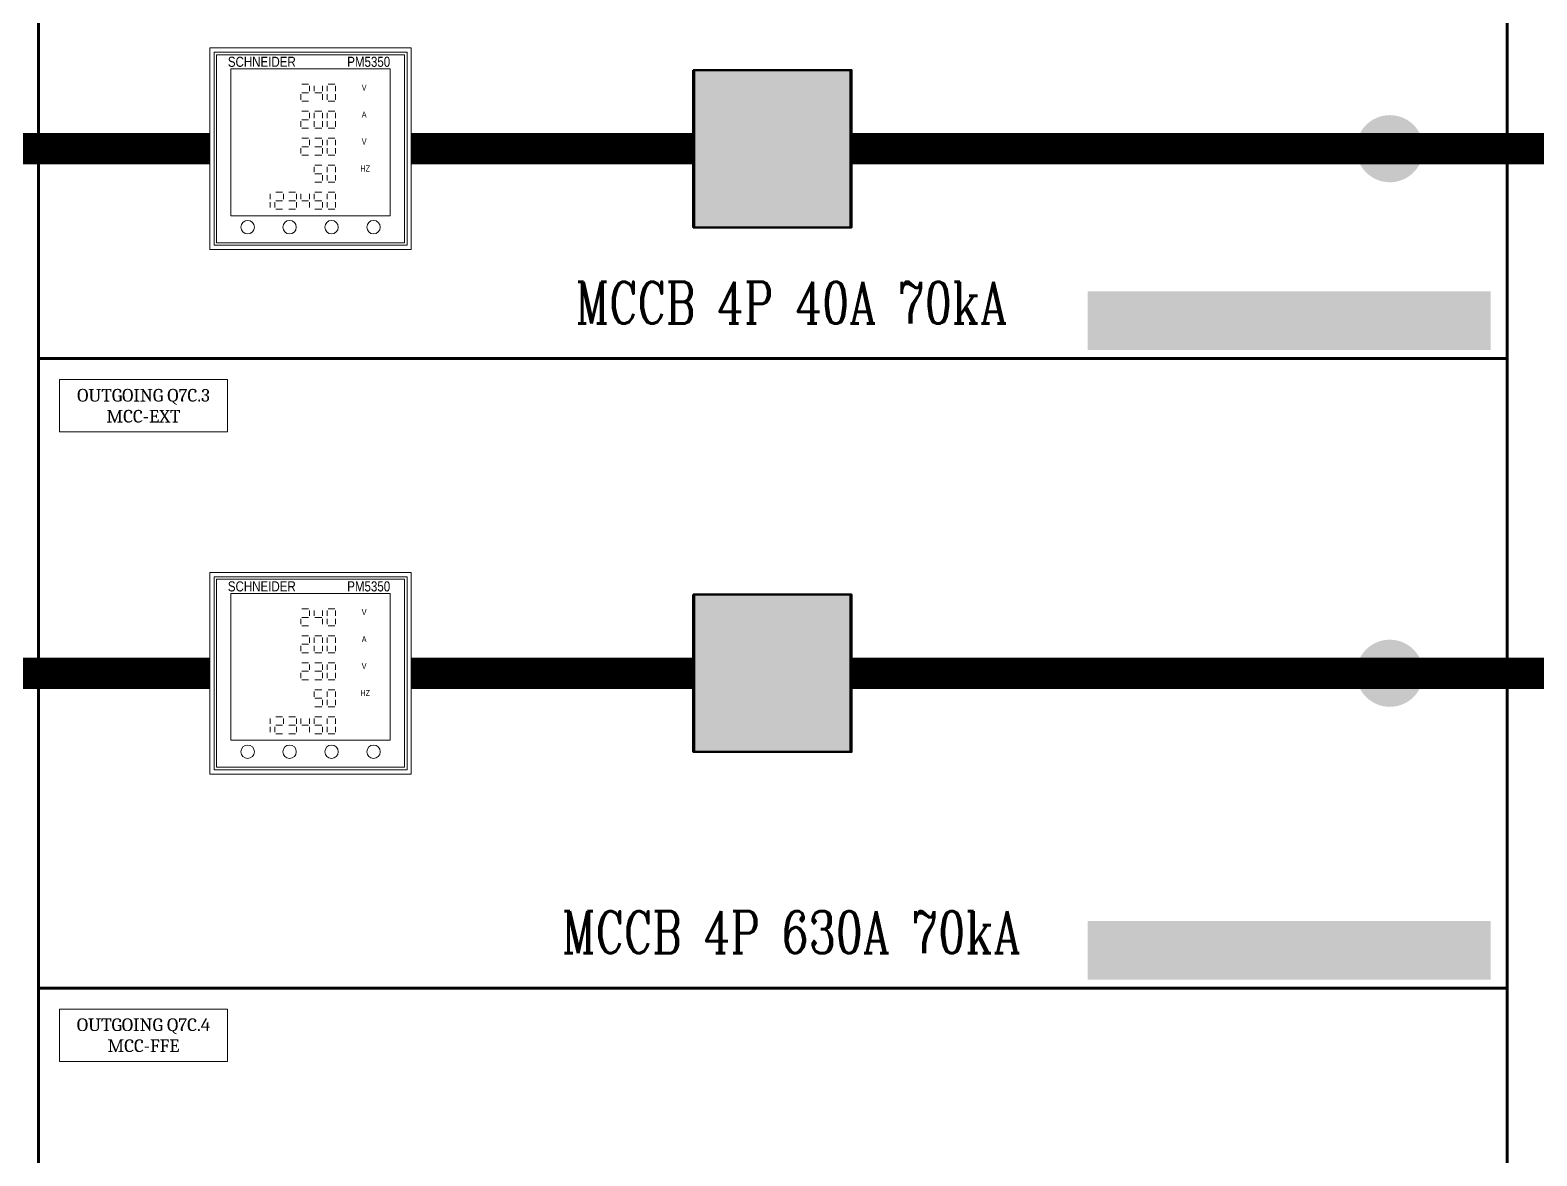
# Model space of a CAD drawing. Header units: millimetres. Extents: x -116965 to 323937, y 291661 to 566926.
# Drawn here: x -45236 to -44518, y 305957 to 306494 of the extents above; entities that cross this region are included whole.
import ezdxf
from ezdxf.enums import TextEntityAlignment as Align

# ---------------------------------------------------------------- set-up
doc = ezdxf.new("R2010")
doc.units = ezdxf.units.MM
doc.layers.get('0').update_dxf_attribs({"lineweight": 18})
doc.layers.add('BASE', color=7, linetype='Continuous', lineweight=15)
doc.layers.add('hw_Text', color=7, linetype='Continuous', lineweight=13)
doc.layers.add('C00-00-00', color=7, linetype='Continuous')
doc.layers.add('C32-AD-3C', color=7, linetype='Continuous', true_color=0x32ad3c)
doc.layers.add('C49-50-57', color=7, linetype='Continuous', true_color=0x495057)
doc.styles.add('hw_Block', font='complex.shx', dxfattribs={"width": 0.75})
doc.styles.add('hw_Block.', font='Cambria.ttf')
doc.styles.add('VnArial', font='')
doc.styles.get('VnArial').set_extended_font_data('.VnArial NarrowH')

# ---------------------------------------------------------------- blocks, each defined once
blk = doc.blocks.new('1232')
at = {"color": 7, "linetype": 'Continuous', "lineweight": 13}
for p, q in [((43.43, 71.35), (43.43, 73.92)), ((43.84, 78.67), (47.07, 78.67)), ((43.84, 74.65), (47.07, 74.65)), ((47.48, 77.94), (47.48, 75.37)), ((49.66, 77.94), (49.66, 75.37)), ((50.08, 74.65), (53.3, 74.65)), ((53.72, 77.94), (53.72, 75.37)), ((53.72, 71.35), (53.72, 73.92)), ((55.9, 77.94), (55.9, 75.37)), ((55.9, 71.35), (55.9, 73.92)), ((56.31, 78.67), (59.54, 78.67)), ((59.95, 77.94), (59.95, 75.37)), ((59.95, 71.35), (59.95, 73.92)), ((43.84, 70.62), (47.07, 70.62)), ((43.84, 65.82), (47.07, 65.82)), ((47.48, 65.09), (47.48, 62.52)), ((49.66, 65.09), (49.66, 62.52)), ((50.08, 65.82), (53.3, 65.82)), ((53.72, 65.09), (53.72, 62.52)), ((55.9, 65.09), (55.9, 62.52)), ((56.31, 70.62), (59.54, 70.62)), ((56.31, 65.82), (59.54, 65.82)), ((59.95, 65.09), (59.95, 62.52)), ((43.43, 58.49), (43.43, 61.06)), ((43.84, 61.79), (47.07, 61.79)), ((43.84, 57.77), (47.07, 57.77)), ((49.66, 58.49), (49.66, 61.06)), ((50.08, 57.77), (53.3, 57.77)), ((53.72, 58.49), (53.72, 61.06)), ((55.9, 58.49), (55.9, 61.06)), ((56.31, 57.77), (59.54, 57.77)), ((59.95, 58.49), (59.95, 61.06)), ((43.84, 52.96), (47.07, 52.96)), ((47.48, 52.23), (47.48, 49.66)), ((50.08, 52.96), (53.3, 52.96)), ((53.72, 52.23), (53.72, 49.66)), ((55.9, 52.23), (55.9, 49.66)), ((56.31, 52.96), (59.54, 52.96)), ((59.95, 52.23), (59.95, 49.66)), ((43.43, 45.64), (43.43, 48.21)), ((43.84, 48.94), (47.07, 48.94)), ((43.84, 44.91), (47.07, 44.91)), ((50.08, 48.94), (53.3, 48.94)), ((50.08, 44.91), (53.3, 44.91)), ((53.72, 45.64), (53.72, 48.21)), ((55.9, 45.64), (55.9, 48.21)), ((56.31, 44.91), (59.54, 44.91)), ((59.95, 45.64), (59.95, 48.21)), ((49.66, 39.38), (49.66, 36.81)), ((50.08, 40.1), (53.3, 40.1)), ((50.08, 36.08), (53.3, 36.08)), ((55.9, 39.38), (55.9, 36.81)), ((56.31, 40.1), (59.54, 40.1)), ((59.95, 39.38), (59.95, 36.81)), ((50.08, 32.06), (53.3, 32.06)), ((53.72, 32.78), (53.72, 35.35)), ((55.9, 32.78), (55.9, 35.35)), ((56.31, 32.06), (59.54, 32.06)), ((59.95, 32.78), (59.95, 35.35)), ((28.79, 26.5), (28.79, 23.93)), ((28.79, 19.91), (28.79, 22.47)), ((30.97, 19.91), (30.97, 22.47)), ((31.38, 27.23), (34.61, 27.23)), ((31.38, 23.2), (34.61, 23.2)), ((35.02, 26.5), (35.02, 23.93)), ((37.61, 27.23), (40.84, 27.23)), ((37.61, 23.2), (40.84, 23.2)), ((41.25, 26.5), (41.25, 23.93)), ((41.25, 19.91), (41.25, 22.47)), ((43.43, 26.5), (43.43, 23.93)), ((43.84, 23.2), (47.07, 23.2)), ((47.48, 26.5), (47.48, 23.93)), ((47.48, 19.91), (47.48, 22.47)), ((49.66, 26.5), (49.66, 23.93)), ((50.08, 27.23), (53.3, 27.23)), ((50.08, 23.2), (53.3, 23.2)), ((53.72, 19.91), (53.72, 22.47)), ((55.9, 26.5), (55.9, 23.93)), ((55.9, 19.91), (55.9, 22.47)), ((56.31, 27.23), (59.54, 27.23)), ((59.95, 26.5), (59.95, 23.93)), ((59.95, 19.91), (59.95, 22.47)), ((31.38, 19.18), (34.61, 19.18)), ((37.61, 19.18), (40.84, 19.18)), ((50.08, 19.18), (53.3, 19.18)), ((56.31, 19.18), (59.54, 19.18))]:
    blk.add_line(p, q, dxfattribs=at)
at = {"layer": 'BASE', "lineweight": 13}
for points in [[(96, 0), (0, 0), (0, 96), (96, 96)], [(3.2, 3.2), (92.8, 3.2), (92.8, 92.8), (3.2, 92.8)], [(10, 16.06), (86, 16.06), (86, 86), (10, 86)]]:
    blk.add_lwpolyline(points, close=True, dxfattribs=at)
at = {"layer": 'BASE', "color": 3, "lineweight": 13}
blk.add_lwpolyline([(2, 2), (94, 2), (94, 94), (2, 94)], close=True, dxfattribs=at)
at = {"layer": 'BASE', "lineweight": 13}
for centre in [(18, 10.61), (38, 10.61), (58, 10.61), (78, 10.61)]:
    blk.add_circle(centre, 3.2, dxfattribs=at)
at = {"layer": 'hw_Text', "lineweight": 13, "style": 'VnArial'}
for s, height, p in [('Schneider', 4.8, (24.76, 89.41)), ('V', 2.88, (73.53, 77.14)), ('A', 2.88, (73.53, 64.28)), ('V', 2.88, (73.53, 51.43)), ('Hz', 2.88, (74.05, 38.57))]:
    blk.add_text(s, height=height, rotation=360, dxfattribs=at).set_placement(p, align=Align.MIDDLE_CENTER)
at = {"layer": 'hw_Text', "color": 1, "lineweight": 13, "style": 'VnArial'}
blk.add_text('PM5350', height=4.8, rotation=360, dxfattribs=at).set_placement((75.69, 89.41), align=Align.MIDDLE_CENTER)
blk = doc.blocks.new('Load Outgoingx')
at = {"color": 0, "lineweight": 5, "ltscale": 0.7}
blk.add_lwpolyline([(10, -10), (10, -35), (90, -35), (90, -10)], close=True, dxfattribs=at)
at = {"color": 0, "lineweight": 5, "style": 'hw_Block.'}
for tag, p in [('LINE1', (50, -17.5)), ('LINE2', (50, -27.5))]:
    blk.add_attdef(tag, text='', height=6, dxfattribs=at).set_placement(p, align=Align.MIDDLE_CENTER)

msp = doc.modelspace()

# ---------------------------------------------------------------- hatches: boundary and pattern name
at = {"layer": 'C00-00-00'}
h = msp.add_hatch(color=256, dxfattribs=at)
edge = h.paths.add_edge_path()
edge.add_arc((-44882.827103, 306437.130677), 27.496163, 0, 360)
h = msp.add_hatch(color=256, dxfattribs=at)
edge = h.paths.add_edge_path()
edge.add_arc((-44882.827103, 306437.130675), 27.496163, 0, 360)
h = msp.add_hatch(color=256, dxfattribs=at)
edge = h.paths.add_edge_path()
edge.add_arc((-44882.827103, 306437.130675), 27.496163, 0, 360)
h = msp.add_hatch(color=256, dxfattribs=at)
edge = h.paths.add_edge_path()
edge.add_arc((-44588.385237, 306437.130677), 15.997765, 0, 360)
h = msp.add_hatch(color=256, dxfattribs=at)
h.dxf.hatch_style = 2
h.paths.add_polyline_path([(-44915.322565, 306444.629628), (-44850.331641, 306444.629628), (-44850.331641, 306429.631722), (-44915.322565, 306429.631722)])
h = msp.add_hatch(color=256, dxfattribs=at)
h.dxf.hatch_style = 2
h.paths.add_polyline_path([(-44732.365137, 306369.140167), (-44540.391937, 306369.140167), (-44540.391937, 306341.144077), (-44732.365137, 306341.144077)])
h = msp.add_hatch(color=256, dxfattribs=at)
edge = h.paths.add_edge_path()
edge.add_arc((-44882.827103, 306187.16557), 27.496163, 0, 360)
h = msp.add_hatch(color=256, dxfattribs=at)
edge = h.paths.add_edge_path()
edge.add_arc((-44882.827103, 306187.16557), 27.496163, 0, 360)
h = msp.add_hatch(color=256, dxfattribs=at)
edge = h.paths.add_edge_path()
edge.add_arc((-44882.827103, 306187.16557), 27.496163, 0, 360)
h = msp.add_hatch(color=256, dxfattribs=at)
edge = h.paths.add_edge_path()
edge.add_arc((-44588.385237, 306187.16557), 15.997765, 0, 360)
h = msp.add_hatch(color=256, dxfattribs=at)
h.dxf.hatch_style = 2
h.paths.add_polyline_path([(-44915.322565, 306194.664523), (-44850.331637, 306194.664523), (-44850.331637, 306179.666617), (-44915.322565, 306179.666617)])
h = msp.add_hatch(color=256, dxfattribs=at)
h.dxf.hatch_style = 2
h.paths.add_polyline_path([(-44915.322565, 306194.664523), (-44850.331641, 306194.664523), (-44850.331641, 306179.666617), (-44915.322565, 306179.666617)])
h = msp.add_hatch(color=256, dxfattribs=at)
h.dxf.hatch_style = 2
h.paths.add_polyline_path([(-44732.365137, 306069.182042), (-44540.391937, 306069.182042), (-44540.391937, 306041.185952), (-44732.365137, 306041.185952)])
at = {"layer": 'C32-AD-3C'}
h = msp.add_hatch(color=256, dxfattribs=at)
h.dxf.hatch_style = 2
h.paths.add_polyline_path([(-44905.323962, 306424.63242), (-44890.326056, 306424.63242), (-44890.326056, 306399.635911), (-44905.323962, 306399.635911)])
h = msp.add_hatch(color=256, dxfattribs=at)
h.dxf.hatch_style = 2
h.paths.add_polyline_path([(-44905.323962, 306424.632418), (-44890.326056, 306424.632418), (-44890.326056, 306399.635909), (-44905.323962, 306399.635909)])
h = msp.add_hatch(color=256, dxfattribs=at)
h.dxf.hatch_style = 2
h.paths.add_polyline_path([(-44905.323962, 306424.632418), (-44890.326056, 306424.632418), (-44890.326056, 306399.635909), (-44905.323962, 306399.635909)])
h = msp.add_hatch(color=256, dxfattribs=at)
h.dxf.hatch_style = 2
h.paths.add_polyline_path([(-44905.323962, 306174.667317), (-44890.326056, 306174.667317), (-44890.326056, 306149.670804), (-44905.323962, 306149.670804)])
h = msp.add_hatch(color=256, dxfattribs=at)
h.dxf.hatch_style = 2
h.paths.add_polyline_path([(-44905.323962, 306174.667314), (-44890.326056, 306174.667314), (-44890.326056, 306149.670804), (-44905.323962, 306149.670804)])
h = msp.add_hatch(color=256, dxfattribs=at)
h.dxf.hatch_style = 2
h.paths.add_polyline_path([(-44905.323962, 306174.667314), (-44890.326056, 306174.667314), (-44890.326056, 306149.670804), (-44905.323962, 306149.670804)])
at = {"layer": 'C49-50-57'}
h = msp.add_hatch(color=256, dxfattribs=at)
h.dxf.hatch_style = 2
h.paths.add_polyline_path([(-44920.321868, 306474.625442), (-44845.332337, 306474.625442), (-44845.332337, 306399.635911), (-44920.321868, 306399.635911)])
h = msp.add_hatch(color=256, dxfattribs=at)
h.dxf.hatch_style = 2
h.paths.add_polyline_path([(-44920.321868, 306474.62544), (-44845.332337, 306474.62544), (-44845.332337, 306399.635909), (-44920.321868, 306399.635909)])
h = msp.add_hatch(color=256, dxfattribs=at)
h.dxf.hatch_style = 2
h.paths.add_polyline_path([(-44920.321868, 306474.62544), (-44845.332337, 306474.62544), (-44845.332337, 306399.635909), (-44920.321868, 306399.635909)])
h = msp.add_hatch(color=256, dxfattribs=at)
h.dxf.hatch_style = 2
h.paths.add_polyline_path([(-44920.321868, 306224.660336), (-44845.332337, 306224.660336), (-44845.332337, 306149.670804), (-44920.321868, 306149.670804)])
h = msp.add_hatch(color=256, dxfattribs=at)
h.dxf.hatch_style = 2
h.paths.add_polyline_path([(-44920.321868, 306224.660336), (-44845.332337, 306224.660336), (-44845.332337, 306149.670804), (-44920.321868, 306149.670804)])
h = msp.add_hatch(color=256, dxfattribs=at)
h.dxf.hatch_style = 2
h.paths.add_polyline_path([(-44920.321868, 306224.660336), (-44845.332337, 306224.660336), (-44845.332337, 306149.670804), (-44920.321868, 306149.670804)])

# ---------------------------------------------------------------- linework, layer by layer
at = {"color": 1, "lineweight": -3, "ltscale": 5, "const_width": 15}
for points in [[(-45150.656793, 306437.130675), (-45326.934673, 306437.130675)], [(-44920.321868, 306437.130675), (-45054.656793, 306437.130675)], [(-44845.332337, 306437.130675), (-44479.429349, 306437.130675)], [(-45150.656793, 306187.16557), (-45326.934673, 306187.16557)], [(-44920.321868, 306187.16557), (-45054.656793, 306187.16557)], [(-44845.332337, 306187.16557), (-44479.429349, 306187.16557)]]:
    msp.add_lwpolyline(points, dxfattribs=at)
at = {"layer": 'C00-00-00', "lineweight": 211}
msp.add_lwpolyline([(-45232.295346, 307037.046927), (-44532.393056, 307037.046927), (-44532.393056, 304837.354008), (-45232.295346, 304837.354008)], close=True, dxfattribs=at)
at = {"layer": 'C00-00-00', "lineweight": 100}
for points in [[(-45432.267431, 306937.060883), (-45232.295346, 306937.060883), (-45232.295346, 304937.340052), (-45432.267431, 304937.340052)], [(-44532.393056, 306937.060883), (-44132.448887, 306937.060883), (-44132.448887, 304937.340052), (-44532.393056, 304937.340052)], [(-45232.295346, 306537.116717), (-44532.393056, 306537.116717), (-44532.393056, 306337.144633), (-45232.295346, 306337.144633)], [(-45232.295346, 306337.144633), (-44532.393056, 306337.144633), (-44532.393056, 306037.186508), (-45232.295346, 306037.186508)], [(-45232.295346, 306037.186508), (-44532.393056, 306037.186508), (-44532.393056, 305737.228383), (-45232.295346, 305737.228383)]]:
    msp.add_lwpolyline(points, close=True, dxfattribs=at)
at = {"layer": 'C00-00-00', "lineweight": 50}
for points in [[(-44920.321868, 306474.625442), (-44845.332337, 306474.625442), (-44845.332337, 306399.635911), (-44920.321868, 306399.635911)], [(-44920.321868, 306474.62544), (-44845.332337, 306474.62544), (-44845.332337, 306399.635909), (-44920.321868, 306399.635909)], [(-44919.838967, 306474.62544), (-44844.849436, 306474.62544), (-44844.849436, 306399.635909), (-44919.838967, 306399.635909)], [(-44920.321868, 306224.660336), (-44845.332337, 306224.660336), (-44845.332337, 306149.670804), (-44920.321868, 306149.670804)], [(-44920.321868, 306224.660336), (-44845.332337, 306224.660336), (-44845.332337, 306149.670804), (-44920.321868, 306149.670804)], [(-44919.838967, 306224.660336), (-44844.849436, 306224.660336), (-44844.849436, 306149.670804), (-44919.838967, 306149.670804)]]:
    msp.add_lwpolyline(points, close=True, dxfattribs=at)

# ---------------------------------------------------------------- block references
for p in [(-45150.656793, 306389.130675), (-45150.656793, 306139.16557)]:
    msp.add_blockref('1232', p)
at = {"lineweight": -3}
for p, values in [((-45232.295346, 306337.144633), {'LINE2': 'MCC-EXT', 'LINE1': 'OUTGOING Q7C.3'}), ((-45232.295346, 306037.186508), {'LINE2': 'MCC-FFE', 'LINE1': 'OUTGOING Q7C.4'})]:
    msp.add_blockref('Load Outgoingx', p, dxfattribs=at).add_auto_attribs(values)

# ---------------------------------------------------------------- texts
at = {"color": 2, "char_height": 20, "attachment_point": 5, "style": 'hw_Block'}
for s, insert in [('MCCB 4P 40A 70kA', (-44873.623711, 306363.753818)), ('MCCB 4P 630A 70kA', (-44873.623711, 306063.795693))]:
    msp.add_mtext_dynamic_manual_height_columns(s, width=280.32785492, gutter_width=12.5, heights=[0], dxfattribs=dict(at, insert=insert))

doc.saveas('drawing.dxf')
